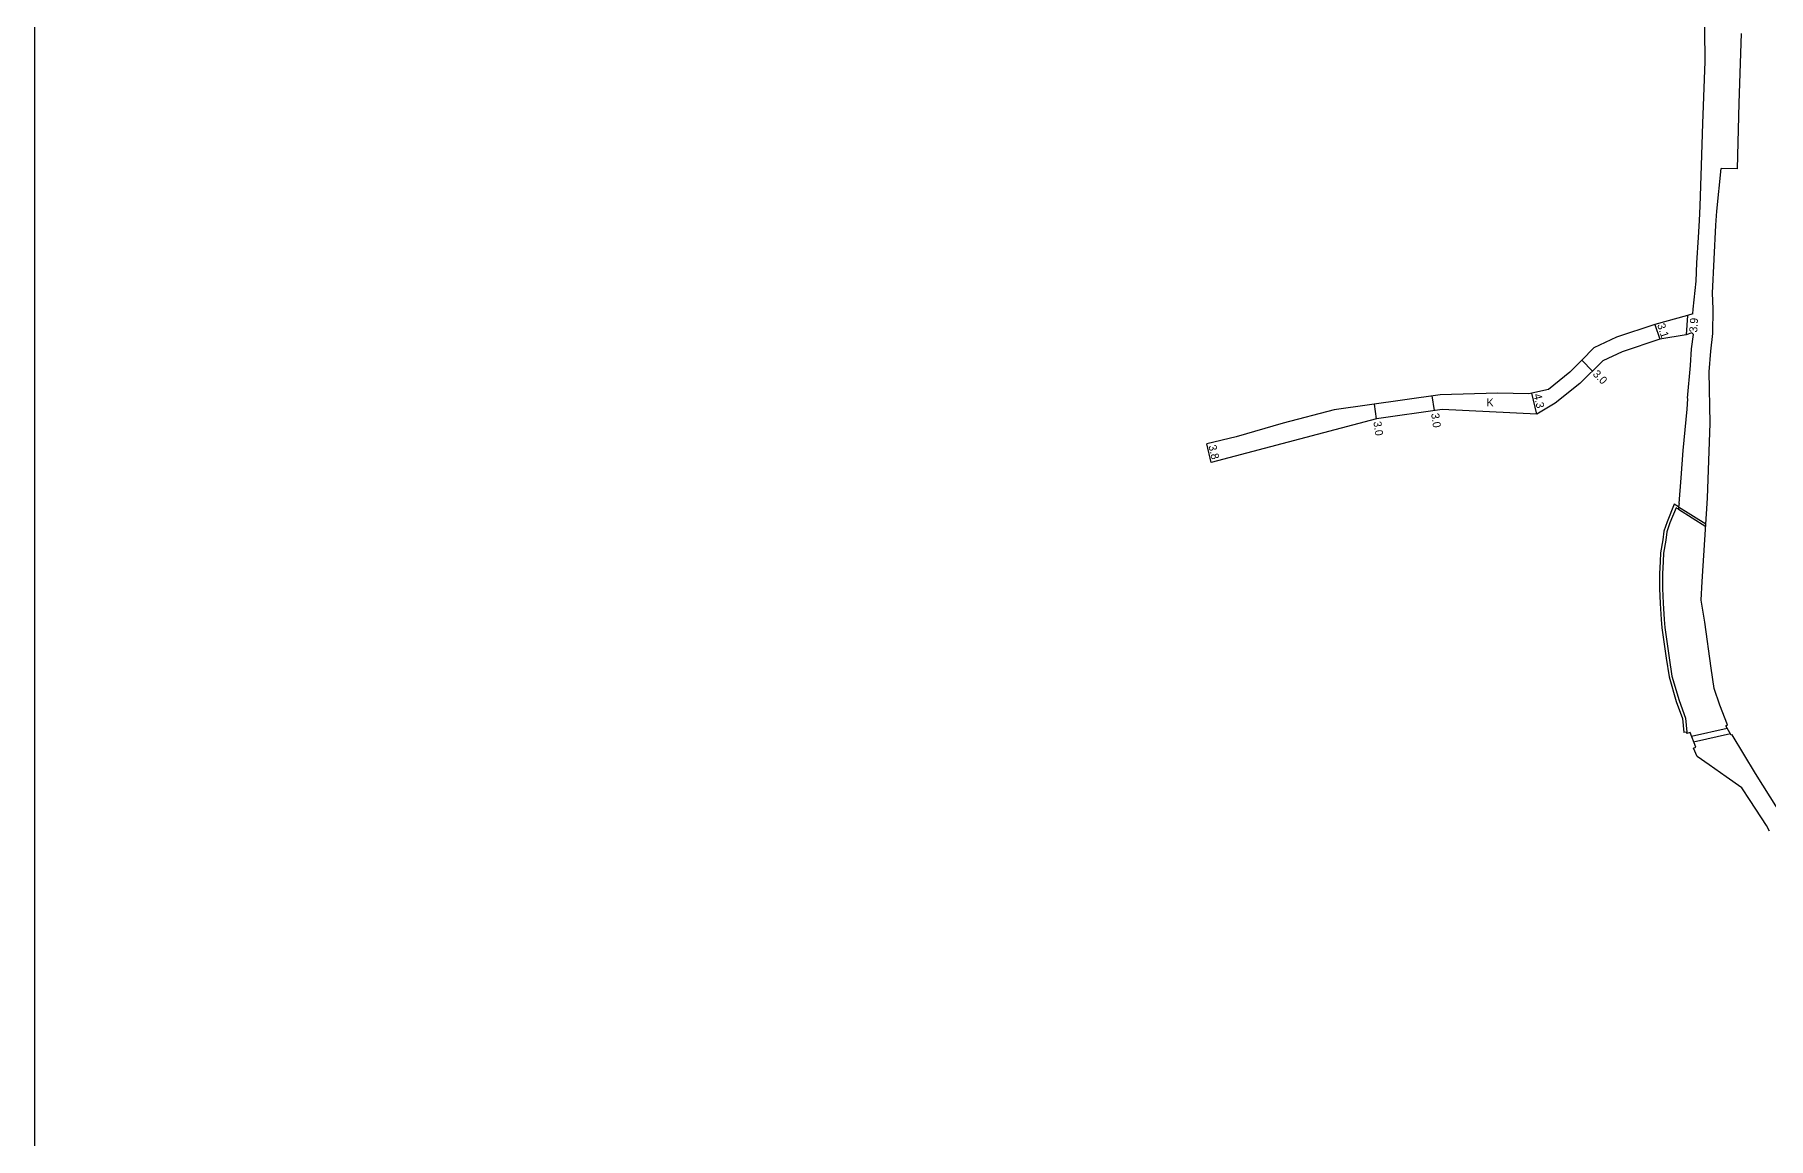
# Model space of a CAD drawing. Header units: metres. Extents: x -4000 to -2400, y -96000 to -93000.
# Drawn here: x -3200 to -2853.4, y -95114.7 to -94894 of the extents above; entities that cross this region are included whole.
import ezdxf

# ---------------------------------------------------------------- set-up
doc = ezdxf.new("R2010")
doc.units = ezdxf.units.M
doc.header["$LTSCALE"] = 2.5
for name, color, linetype in [('側溝・桝', 7, 'Continuous'), ('図郭', 7, 'Continuous'), ('幅員', 7, 'Continuous'), ('舗装', 7, 'Continuous'), ('道路', 7, 'Continuous')]:
    doc.layers.add(name, color=color, linetype=linetype)
doc.styles.get("Standard").update_dxf_attribs({"font": ''})
doc.styles.get('Standard').set_extended_font_data('@MS PGothic')

msp = doc.modelspace()

# ---------------------------------------------------------------- linework, layer by layer
at = {"layer": '側溝・桝', "flags": 128}
for points in [[(-2871.31, -94988.38), (-2871.36, -94988.88), (-2871.83, -94988.58), (-2873.07, -94991.63), (-2873.65, -94993.44), (-2873.89, -94995.1), (-2874.31, -94997.69), (-2874.38, -94999.37), (-2874.54, -95001.81), (-2874.52, -95004.73), (-2874.4, -95007.69), (-2874.18, -95010.92), (-2874.06, -95012.53), (-2873.23, -95018.59), (-2872.65, -95022.25), (-2871.23, -95027.12), (-2869.92, -95030.64), (-2869.68, -95033.5)], [(-2871.36, -94988.88), (-2865.88, -94992.34)], [(-2871.31, -94988.38), (-2865.85, -94991.83)], [(-2868.74, -95034.27), (-2861.62, -95032.7)], [(-2868.32, -95035.37), (-2860.97, -95033.75)]]:
    msp.add_lwpolyline(points, dxfattribs=at)
at = {"layer": '図郭'}
msp.add_lwpolyline([(-3200, -94800), (-2400, -94800), (-2400, -95400), (-3200, -95400)], close=True, dxfattribs=at)
at = {"layer": '幅員'}
for points in [[(-2869.51, -94950.12), (-2869.78, -94954.01)], [(-2876.04, -94951.96), (-2875.07, -94954.91)], [(-2890.63, -94959.1), (-2888.53, -94961.25)], [(-2931.69, -94970.84), (-2932.12, -94967.87)], [(-2920.13, -94969.17), (-2920.56, -94966.2)], [(-2899.68, -94969.88), (-2900.64, -94965.69)], [(-2964.78, -94979.54), (-2965.67, -94975.84)]]:
    msp.add_lwpolyline(points, dxfattribs=at)
at = {"layer": '道路'}
for points in [[(-2868.49, -94949.83), (-2868.43, -94948.85), (-2867.77, -94943.28), (-2867.64, -94939.61), (-2867.36, -94934.56), (-2867.16, -94931.13), (-2867.01, -94928.26), (-2866.71, -94920.16), (-2866.44, -94911.78), (-2866.14, -94902.9), (-2865.97, -94899.34), (-2866.05, -94893.02), (-2866.05, -94888.15), (-2866.55, -94888.15), (-2866.47, -94881.22), (-2866.42, -94878.49)], [(-2869.51, -94950.12), (-2876.04, -94951.96)], [(-2868.49, -94949.83), (-2869.51, -94950.12)], [(-2876.04, -94951.96), (-2883.73, -94954.49), (-2888.26, -94956.64), (-2890.63, -94959.1)], [(-2869.78, -94954.01), (-2875.07, -94954.91)], [(-2871.23, -94987.73), (-2870.83, -94982.6), (-2870.41, -94977.16), (-2869.63, -94968.85), (-2869.45, -94966.83), (-2869.54, -94966.67), (-2868.93, -94960.12), (-2868.75, -94956.82), (-2868.32, -94953.95), (-2868.69, -94953.58)], [(-2875.07, -94954.91), (-2882.58, -94957.38), (-2886.46, -94959.21), (-2891.08, -94963.75), (-2896, -94967.7), (-2899.68, -94969.88)], [(-2890.63, -94959.1), (-2893.07, -94961.5), (-2897.34, -94964.93), (-2901.24, -94965.82), (-2907.51, -94965.69), (-2919, -94965.98)], [(-2919, -94965.98), (-2940.18, -94969.03), (-2950.41, -94971.66), (-2959.76, -94974.41), (-2965.67, -94975.84)], [(-2918.57, -94968.95), (-2931.69, -94970.84), (-2964.78, -94979.54)], [(-2899.68, -94969.88), (-2918.57, -94968.95)], [(-2964.78, -94979.54), (-2965.67, -94975.84)]]:
    msp.add_lwpolyline(points, dxfattribs=at)
at = {"layer": '道路', "flags": 128}
for points in [[(-2858.82, -94893.76), (-2859.26, -94907.68), (-2859.63, -94920.81), (-2862.83, -94920.72)], [(-2866.59, -95003.33), (-2865.52, -94986.68), (-2865.01, -94971.66), (-2865.19, -94961.4), (-2864.85, -94957.3), (-2864.5, -94953.72), (-2864.42, -94948.84), (-2864.52, -94945.67), (-2863.85, -94932.08), (-2863.65, -94929.25), (-2862.83, -94920.72)], [(-2868.69, -94953.58), (-2869.78, -94954.01)], [(-2871.31, -94988.38), (-2872.18, -94987.87), (-2873.63, -94991.42), (-2874.24, -94993.3), (-2874.49, -94995.01), (-2874.91, -94997.63), (-2874.98, -94999.34), (-2875.14, -95001.79), (-2875.12, -95004.74), (-2875, -95007.73), (-2874.77, -95010.96), (-2874.66, -95012.59), (-2873.82, -95018.68), (-2873.23, -95022.39), (-2871.8, -95027.31), (-2870.51, -95030.77), (-2870.27, -95033.55)], [(-2871.23, -94987.73), (-2871.31, -94988.38)], [(-2822.82, -95088.26), (-2826.94, -95085.18), (-2829.14, -95083.16), (-2830.87, -95081.12), (-2833.33, -95077.71), (-2840.03, -95068.29), (-2845.09, -95059.95), (-2848.94, -95052.85), (-2855.91, -95041.74), (-2860.62, -95033.97), (-2860.79, -95034.06), (-2861.9, -95032.23), (-2861.55, -95032.01), (-2863.05, -95028.04), (-2864.2, -95024.76), (-2864.83, -95020.66), (-2866.07, -95011.47), (-2866.78, -95007.04), (-2866.59, -95003.33)], [(-2869.68, -95033.5), (-2870.27, -95033.55)], [(-2853.15, -95053.27), (-2853.75, -95052.16), (-2857.02, -95047.11), (-2858.67, -95044.61), (-2861.81, -95042.38), (-2865.22, -95040.01), (-2867.61, -95038.32), (-2868.33, -95036.64), (-2867.89, -95036.48), (-2869.02, -95033.52), (-2869.67, -95033.72), (-2869.68, -95033.5)]]:
    msp.add_lwpolyline(points, dxfattribs=at)

# ---------------------------------------------------------------- texts
at = {"layer": '幅員'}
for s, rotation, p in [('3.9', 85.9529, (-2867.61, -94953.58)), ('3.1', 288.2168, (-2875.62, -94952.01)), ('3.0', 314.4561, (-2888.59, -94961.98)), ('4.3', 282.945, (-2900.32, -94965.98)), ('3.0', 278.1973, (-2932.35, -94971.41)), ('3.0', 278.1973, (-2920.8, -94969.79)), ('3.8', 283.6056, (-2965.33, -94976.23))]:
    msp.add_text(s, height=1.6, rotation=rotation, dxfattribs=at).set_placement(p)
at = {"layer": '舗装'}
msp.add_text('K', height=1.6, dxfattribs=at).set_placement((-2909.7, -94968.33))

doc.saveas('drawing.dxf')
